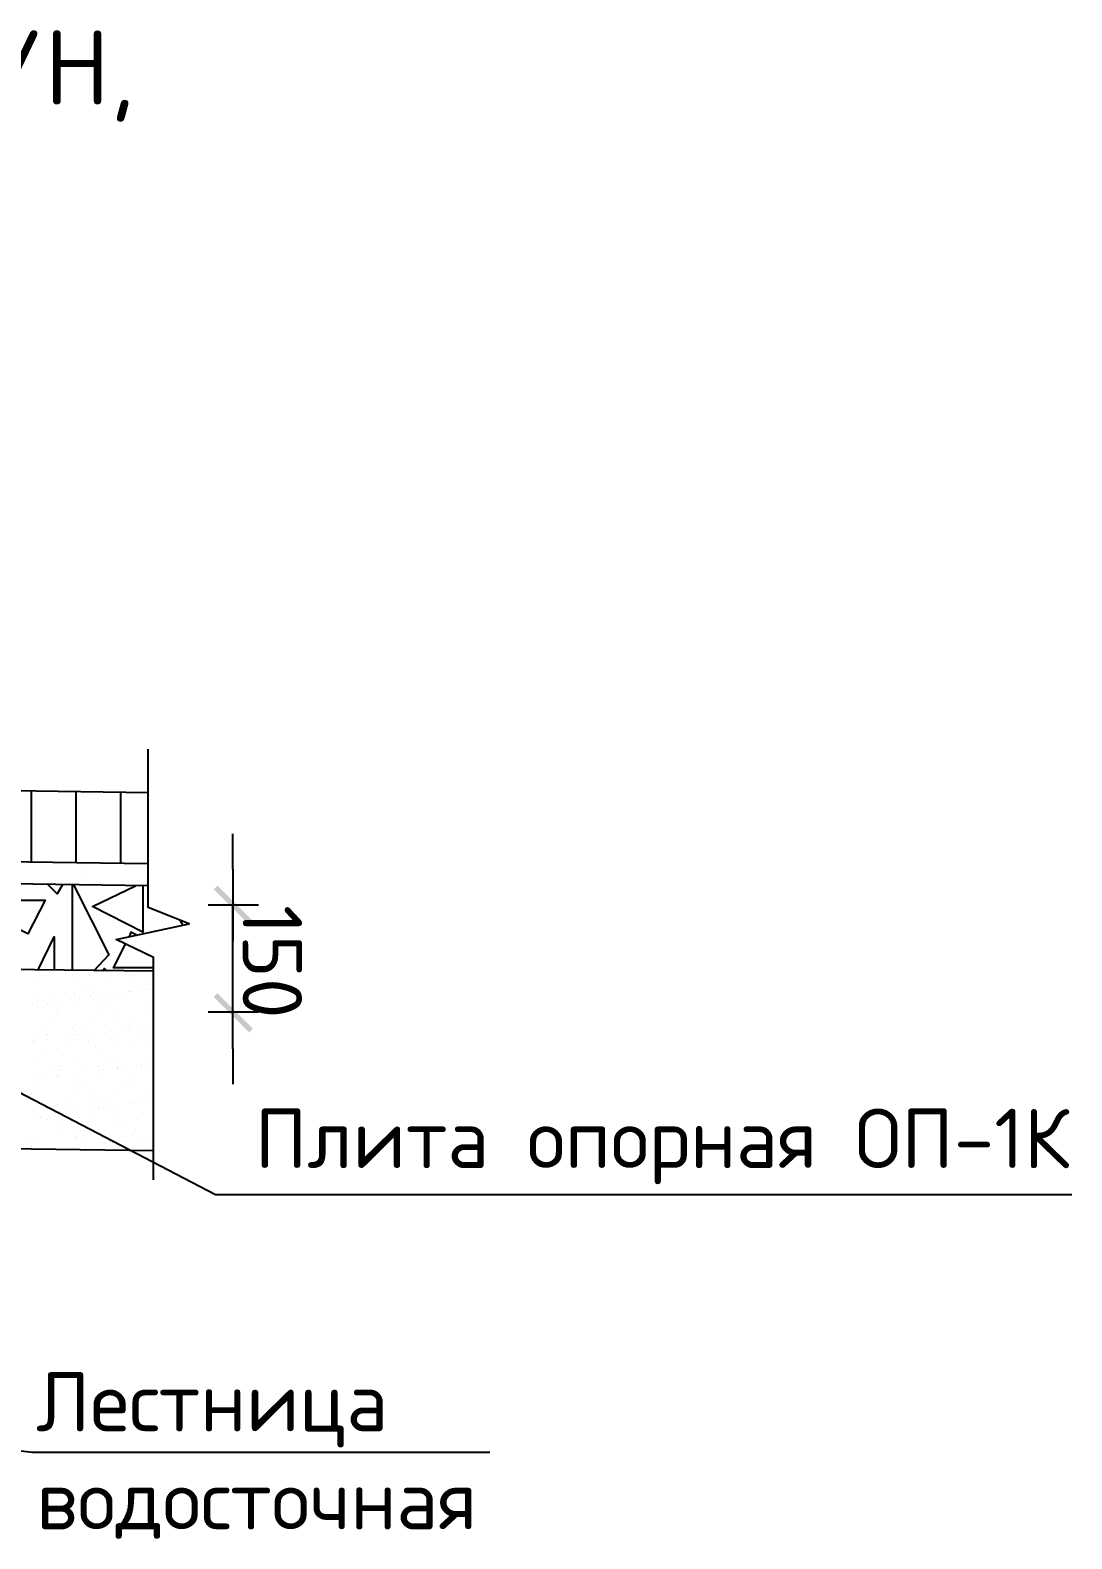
# Model space of a CAD drawing. Extents: x 8646 to 18206, y -17605 to -192.
# Drawn here: x 12124.3 to 12172.8, y -8212.6 to -8142.4 of the extents above; entities that cross this region are included whole.
import ezdxf

# ---------------------------------------------------------------- set-up
doc = ezdxf.new("R2010")
doc.units = 0
for name, color, linetype in [('PDF__0', 7, 'CONTINUOUS'), ('PDF__КОНСТРУКЦИЯ_КОЛОДЦА', 7, 'CONTINUOUS'), ('PDF__ТЕКСТ', 7, 'CONTINUOUS'), ('PDF__УСИЛЕНИЕ', 7, 'CONTINUOUS')]:
    doc.layers.add(name, color=color, linetype=linetype)
doc.styles.add('PDF_ISOCPEUR', font='isocpeur.ttf')

msp = doc.modelspace()

# ---------------------------------------------------------------- linework, layer by layer
at = {"layer": 'PDF__0', "linetype": 'CONTINUOUS'}
for points in [[(12133.77, -8181.481), (12133.77, -8184.828)], [(12125.846, -8182.201), (12125.591, -8182.625), (12125.125, -8182.159)], [(12126.312, -8186.185), (12126.312, -8182.201)], [(12126.354, -8182.201), (12128.007, -8185.464), (12127.286, -8186.227)], [(12129.575, -8182.243), (12129.575, -8184.405), (12127.244, -8183.218), (12129.236, -8182.243)], [(12132.626, -8183.133), (12134.957, -8183.133)], [(12131.44, -8184.066), (12131.312, -8183.854)], [(12129.278, -8184.532), (12129.024, -8184.405), (12128.939, -8184.617)], [(12124.701, -8186.185), (12125.464, -8184.617), (12125.464, -8186.185)], [(12130.083, -8186.057), (12128.219, -8186.057), (12128.77, -8184.956)], [(12127.922, -8186.227), (12127.795, -8186.1), (12127.71, -8186.227)], [(12133.77, -8189.829), (12133.77, -8186.481)], [(12134.957, -8188.134), (12132.626, -8188.134)]]:
    msp.add_lwpolyline(points, dxfattribs=at)
msp.add_lwpolyline([(12121.057, -8182.921), (12125.04, -8182.921), (12124.235, -8184.489)], close=True, dxfattribs=at)
for points in [[(12133.05, -8182.243), (12132.88, -8182.413), (12134.703, -8183.896)], [(12132.88, -8182.413), (12134.703, -8183.896), (12134.533, -8184.066)], [(12134.703, -8188.897), (12132.88, -8187.414), (12133.05, -8187.244)], [(12134.533, -8189.066), (12134.703, -8188.897), (12132.88, -8187.414)]]:
    msp.add_solid(points, dxfattribs=at)
at = {"layer": 'PDF__КОНСТРУКЦИЯ_КОЛОДЦА', "linetype": 'CONTINUOUS'}
for points in [[(12130.083, -8195.932), (12130.083, -8185.591), (12128.346, -8184.744), (12131.736, -8184.023), (12129.829, -8183.26), (12129.829, -8175.887)], [(12129.829, -8177.921), (12101.563, -8177.497)], [(12129.829, -8181.226), (12102.071, -8180.845)], [(12129.829, -8182.243), (12106.224, -8181.904)], [(12130.083, -8186.227), (12116.226, -8186.057)], [(12130.083, -8194.576), (12117.582, -8194.406)]]:
    msp.add_lwpolyline(points, dxfattribs=at)
at = {"layer": 'PDF__УСИЛЕНИЕ', "linetype": 'CONTINUOUS'}
for points in [[(12124.405, -8181.142), (12124.405, -8177.836)], [(12126.481, -8181.184), (12126.481, -8177.836)], [(12128.558, -8181.226), (12128.558, -8177.878)], [(12133.77, -8181.481), (12133.77, -8179.828)], [(12126.99, -8181.353), (12126.99, -8181.353)], [(12124.489, -8182.116), (12124.489, -8182.116)], [(12126.778, -8181.862), (12126.778, -8181.862)], [(12127.032, -8182.116), (12127.032, -8182.116)], [(12127.837, -8182.116), (12127.837, -8182.116)], [(12133.77, -8188.134), (12133.77, -8183.133)], [(12124.617, -8186.608), (12124.617, -8186.608)], [(12125.04, -8186.439), (12125.04, -8186.439)], [(12126.312, -8186.396), (12126.312, -8186.396)], [(12126.396, -8186.566), (12126.396, -8186.566)], [(12127.117, -8186.439), (12127.117, -8186.439)], [(12128.092, -8186.566), (12128.092, -8186.566)], [(12128.982, -8186.439), (12128.982, -8186.439)], [(12129.109, -8186.524), (12129.109, -8186.524)], [(12129.193, -8186.439), (12129.193, -8186.439)], [(12129.871, -8186.524), (12129.871, -8186.524)], [(12125.464, -8187.244), (12125.464, -8187.244)], [(12126.396, -8187.286), (12126.396, -8187.286)], [(12126.947, -8187.032), (12126.947, -8187.032)], [(12127.075, -8187.117), (12127.075, -8187.117)], [(12127.159, -8187.414), (12127.159, -8187.414)], [(12127.286, -8187.202), (12127.286, -8187.202)], [(12127.498, -8187.371), (12127.498, -8187.371)], [(12128.049, -8187.286), (12128.049, -8187.286)], [(12128.473, -8187.286), (12128.473, -8187.286)], [(12128.939, -8187.159), (12128.939, -8187.159)], [(12129.024, -8187.159), (12129.024, -8187.159)], [(12129.321, -8187.117), (12129.321, -8187.117)], [(12129.66, -8187.075), (12129.66, -8187.075)], [(12129.829, -8187.075), (12129.829, -8187.075)], [(12124.447, -8187.753), (12124.447, -8187.753)], [(12124.574, -8187.498), (12124.574, -8187.498)], [(12124.659, -8187.88), (12124.659, -8187.88)], [(12124.956, -8187.583), (12124.956, -8187.583)], [(12125.083, -8187.71), (12125.083, -8187.71)], [(12125.379, -8187.625), (12125.379, -8187.625)], [(12125.718, -8187.583), (12125.718, -8187.583)], [(12126.269, -8187.541), (12126.269, -8187.541)], [(12126.439, -8187.837), (12126.439, -8187.837)], [(12126.651, -8187.498), (12126.651, -8187.498)], [(12127.668, -8187.668), (12127.668, -8187.668)], [(12128.134, -8187.88), (12128.134, -8187.88)], [(12128.727, -8187.498), (12128.727, -8187.498)], [(12129.914, -8187.795), (12129.914, -8187.795)], [(12125.506, -8188.558), (12125.506, -8188.558)], [(12125.591, -8188.134), (12125.591, -8188.134)], [(12125.676, -8188.261), (12125.676, -8188.261)], [(12127.329, -8188.473), (12127.329, -8188.473)], [(12127.668, -8188.134), (12127.668, -8188.134)], [(12128.346, -8188.261), (12128.346, -8188.261)], [(12128.473, -8188.388), (12128.473, -8188.388)], [(12129.066, -8188.473), (12129.066, -8188.473)], [(12129.575, -8188.812), (12129.575, -8188.812)], [(12129.744, -8188.134), (12129.744, -8188.134)], [(12129.914, -8188.77), (12129.914, -8188.77)], [(12118.302, -8188.982), (12132.965, -8196.61), (12134.618, -8196.61), (12172.801, -8196.61)], [(12124.532, -8189.49), (12124.532, -8189.49)], [(12124.701, -8189.151), (12124.701, -8189.151)], [(12124.828, -8188.982), (12124.828, -8188.982)], [(12125.083, -8189.405), (12125.083, -8189.405)], [(12125.125, -8189.151), (12125.125, -8189.151)], [(12125.973, -8189.278), (12125.973, -8189.278)], [(12126.312, -8188.854), (12126.312, -8188.854)], [(12126.312, -8189.236), (12126.312, -8189.236)], [(12126.439, -8188.982), (12126.439, -8188.982)], [(12126.481, -8189.151), (12126.481, -8189.151)], [(12126.863, -8189.193), (12126.863, -8189.193)], [(12126.905, -8188.982), (12126.905, -8188.982)], [(12127.032, -8189.49), (12127.032, -8189.49)], [(12127.202, -8189.151), (12127.202, -8189.151)], [(12127.795, -8189.066), (12127.795, -8189.066)], [(12128.134, -8189.024), (12128.134, -8189.024)], [(12128.176, -8189.151), (12128.176, -8189.151)], [(12128.685, -8188.939), (12128.685, -8188.939)], [(12128.982, -8188.982), (12128.982, -8188.982)], [(12129.024, -8188.897), (12129.024, -8188.897)], [(12129.278, -8189.151), (12129.278, -8189.151)], [(12129.956, -8189.066), (12129.956, -8189.066)], [(12124.447, -8189.533), (12124.447, -8189.533)], [(12125.04, -8190.083), (12125.04, -8190.083)], [(12125.549, -8189.829), (12125.549, -8189.829)], [(12126.142, -8189.787), (12126.142, -8189.787)], [(12127.371, -8189.744), (12127.371, -8189.744)], [(12127.71, -8190.083), (12127.71, -8190.083)], [(12127.837, -8190.211), (12127.837, -8190.211)], [(12128.219, -8189.787), (12128.219, -8189.787)], [(12129.109, -8189.744), (12129.109, -8189.744)], [(12129.702, -8189.533), (12129.702, -8189.533)], [(12129.829, -8189.617), (12129.829, -8189.617)], [(12133.77, -8189.829), (12133.77, -8191.482)], [(12124.744, -8190.465), (12124.744, -8190.465)], [(12125.379, -8190.634), (12125.379, -8190.634)], [(12125.676, -8190.677), (12125.676, -8190.677)], [(12125.676, -8190.804), (12125.676, -8190.804)], [(12125.803, -8190.804), (12125.803, -8190.804)], [(12126.524, -8190.422), (12126.524, -8190.422)], [(12126.947, -8190.889), (12126.947, -8190.889)], [(12127.456, -8190.634), (12127.456, -8190.634)], [(12127.498, -8190.804), (12127.498, -8190.804)], [(12127.753, -8190.804), (12127.753, -8190.804)], [(12128.219, -8190.422), (12128.219, -8190.422)], [(12128.388, -8190.719), (12128.388, -8190.719)], [(12128.388, -8190.761), (12128.388, -8190.761)], [(12128.727, -8190.634), (12128.727, -8190.634)], [(12129.278, -8190.592), (12129.278, -8190.592)], [(12129.532, -8190.634), (12129.532, -8190.634)], [(12129.829, -8190.804), (12129.829, -8190.804)], [(12129.999, -8190.38), (12129.999, -8190.38)], [(12124.617, -8191.482), (12124.617, -8191.482)], [(12124.786, -8191.185), (12124.786, -8191.185)], [(12125.167, -8191.143), (12125.167, -8191.143)], [(12125.591, -8191.101), (12125.591, -8191.101)], [(12125.676, -8191.058), (12125.676, -8191.058)], [(12126.396, -8191.312), (12126.396, -8191.312)], [(12126.608, -8190.931), (12126.608, -8190.931)], [(12126.693, -8191.482), (12126.693, -8191.482)], [(12127.414, -8191.058), (12127.414, -8191.058)], [(12128.77, -8191.482), (12128.77, -8191.482)], [(12129.066, -8191.355), (12129.066, -8191.355)], [(12129.151, -8191.016), (12129.151, -8191.016)], [(12129.193, -8191.482), (12129.193, -8191.482)], [(12124.405, -8191.906), (12124.405, -8191.906)], [(12124.786, -8191.736), (12124.786, -8191.736)], [(12125.93, -8192.33), (12125.93, -8192.33)], [(12126.566, -8191.694), (12126.566, -8191.694)], [(12127.075, -8191.948), (12127.075, -8191.948)], [(12127.202, -8192.033), (12127.202, -8192.033)], [(12127.456, -8192.33), (12127.456, -8192.33)], [(12128.007, -8192.33), (12128.007, -8192.33)], [(12128.261, -8191.736), (12128.261, -8191.736)], [(12129.024, -8192.33), (12129.024, -8192.33)], [(12129.193, -8192.33), (12129.193, -8192.33)], [(12129.363, -8192.287), (12129.363, -8192.287)], [(12129.787, -8191.99), (12129.787, -8191.99)], [(12129.914, -8192.245), (12129.914, -8192.245)], [(12130.041, -8191.651), (12130.041, -8191.651)], [(12124.489, -8192.923), (12124.489, -8192.923)], [(12124.828, -8193.008), (12124.828, -8193.008)], [(12125.04, -8192.541), (12125.04, -8192.541)], [(12125.167, -8192.626), (12125.167, -8192.626)], [(12125.422, -8192.838), (12125.422, -8192.838)], [(12125.634, -8192.414), (12125.634, -8192.414)], [(12125.761, -8192.753), (12125.761, -8192.753)], [(12126.185, -8192.499), (12126.185, -8192.499)], [(12126.312, -8192.711), (12126.312, -8192.711)], [(12126.566, -8193.008), (12126.566, -8193.008)], [(12127.202, -8192.584), (12127.202, -8192.584)], [(12127.541, -8192.541), (12127.541, -8192.541)], [(12127.753, -8192.584), (12127.753, -8192.584)], [(12128.092, -8192.457), (12128.092, -8192.457)], [(12128.261, -8192.499), (12128.261, -8192.499)], [(12128.303, -8193.008), (12128.303, -8193.008)], [(12125.125, -8193.135), (12125.125, -8193.135)], [(12125.676, -8193.686), (12125.676, -8193.686)], [(12125.761, -8193.177), (12125.761, -8193.177)], [(12127.202, -8193.135), (12127.202, -8193.135)], [(12127.498, -8193.601), (12127.498, -8193.601)], [(12128.431, -8193.177), (12128.431, -8193.177)], [(12128.558, -8193.304), (12128.558, -8193.304)], [(12129.236, -8193.601), (12129.236, -8193.601)], [(12129.278, -8193.135), (12129.278, -8193.135)], [(12124.362, -8193.982), (12124.362, -8193.982)], [(12124.405, -8194.364), (12124.405, -8194.364)], [(12124.659, -8194.152), (12124.659, -8194.152)], [(12124.871, -8194.321), (12124.871, -8194.321)], [(12126.396, -8194.406), (12126.396, -8194.406)], [(12126.439, -8193.77), (12126.439, -8193.77)], [(12126.439, -8193.982), (12126.439, -8193.982)], [(12126.524, -8193.898), (12126.524, -8193.898)], [(12126.608, -8194.279), (12126.608, -8194.279)], [(12126.735, -8194.152), (12126.735, -8194.152)], [(12126.905, -8194.364), (12126.905, -8194.364)], [(12127.117, -8194.406), (12127.117, -8194.406)], [(12127.837, -8194.237), (12127.837, -8194.237)], [(12128.176, -8194.194), (12128.176, -8194.194)], [(12128.346, -8194.279), (12128.346, -8194.279)], [(12128.515, -8193.982), (12128.515, -8193.982)], [(12128.727, -8194.109), (12128.727, -8194.109)], [(12128.812, -8194.152), (12128.812, -8194.152)], [(12129.109, -8193.855), (12129.109, -8193.855)], [(12129.617, -8193.982), (12129.617, -8193.982)], [(12129.956, -8193.94), (12129.956, -8193.94)], [(12124.532, -8194.491), (12124.532, -8194.491)], [(12126.015, -8194.448), (12126.015, -8194.448)], [(12129.787, -8194.448), (12129.787, -8194.448)], [(12129.914, -8194.576), (12129.914, -8194.576)]]:
    msp.add_lwpolyline(points, dxfattribs=at)
at = {"layer": 'PDF__УСИЛЕНИЕ', "color": 252, "linetype": 'CONTINUOUS'}
msp.add_lwpolyline([(12100.122, -8205.806), (12124.447, -8208.603), (12145.721, -8208.603)], dxfattribs=at)

# ---------------------------------------------------------------- texts
at = {"layer": 'PDF__ТЕКСТ', "linetype": 'CONTINUOUS', "attachment_point": 4, "style": 'PDF_ISOCPEUR'}
for s, insert, char_height in [('смотрового колодца на тротуаре Н/Н,', (12046.651, -8144.636), 3.4521), ('Плита опорная ОП-1К', (12134.788, -8194.376), 2.76166)]:
    msp.add_mtext(s, dxfattribs=dict(at, insert=insert, char_height=char_height))
at = {"layer": 'PDF__ТЕКСТ', "linetype": 'CONTINUOUS', "insert": (12135.608, -8183.14), "char_height": 2.7617, "attachment_point": 4, "rotation": 270, "style": 'PDF_ISOCPEUR'}
msp.add_mtext('150', dxfattribs=at)
at = {"layer": 'PDF__ТЕКСТ', "color": 252, "linetype": 'CONTINUOUS', "attachment_point": 4, "style": 'PDF_ISOCPEUR'}
for s, insert, char_height in [('Лестница', (12124.617, -8206.624), 2.7617), ('водосточная', (12124.617, -8211.031), 2.76166)]:
    msp.add_mtext(s, dxfattribs=dict(at, insert=insert, char_height=char_height))

doc.saveas('drawing.dxf')
